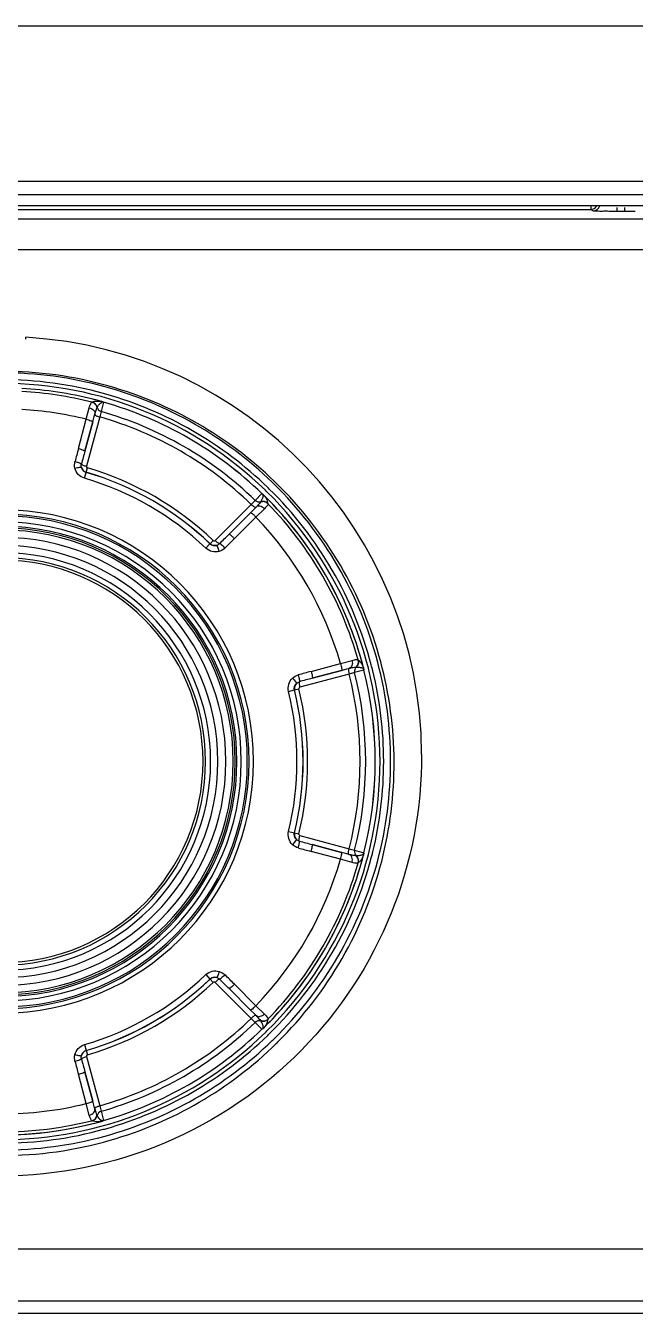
# Model space of a CAD drawing. Header units: millimetres. Extents: x -1584 to 3730, y -1918 to 2655.
# Drawn here: x 367.3 to 411.6, y -141.1 to -47.5 of the extents above; entities that cross this region are included whole.
import ezdxf

# ---------------------------------------------------------------- set-up
doc = ezdxf.new("R2010")
doc.units = ezdxf.units.MM
doc.header["$LTSCALE"] = 65.395
doc.layers.get('0').update_dxf_attribs({"linetype": 'CONTINUOUS'})
doc.layers.add('GEOM', color=7, linetype='CONTINUOUS')

msp = doc.modelspace()

# ---------------------------------------------------------------- linework, layer by layer
at = {"linetype": 'Continuous'}
msp.add_line((118.459, -47.45), (875.459, -47.45), dxfattribs=at)
at = {"layer": 'GEOM', "linetype": 'Continuous'}
for p, q in [((109.959, -58.75), (881.159, -58.75)), ((877.159, -59.75), (113.959, -59.75)), ((877.159, -60.55), (113.959, -60.55)), ((327.76, -60.819), (408.358, -60.819)), ((408.358, -60.55), (408.358, -60.819)), ((408.358, -60.819), (408.537, -60.909)), ((410.287, -60.924), (410.287, -60.673)), ((410.83, -60.924), (410.83, -60.673)), ((883.596, -61.522), (107.953, -61.522)), ((410.287, -60.924), (410.83, -60.924)), ((410.83, -60.924), (411.088, -60.924)), ((799.559, -63.745), (191.559, -63.745)), ((367.307, -70.242), (367.309, -70.108)), ((372.965, -74.834), (372.784, -75.506)), ((372.897, -74.807), (372.809, -74.773)), ((372.809, -74.773), (372.809, -74.773)), ((372.897, -74.808), (372.897, -74.807)), ((372.965, -74.834), (372.965, -74.833)), ((371.708, -76.066), (371.926, -75.229)), ((372.281, -75.861), (372.325, -75.697)), ((372.325, -75.697), (372.317, -75.728)), ((372.784, -75.506), (372.683, -75.902)), ((371.136, -78.201), (371.708, -76.066)), ((371.605, -78.384), (372.177, -76.249)), ((372.177, -76.249), (371.605, -78.384)), ((372.683, -75.902), (371.723, -79.486)), ((372.177, -76.249), (372.281, -75.861)), ((371.574, -80.353), (371.698, -79.927)), ((371.699, -79.922), (371.698, -79.927)), ((371.699, -79.922), (371.791, -79.609)), ((381.065, -84.88), (383.689, -82.256)), ((383.689, -82.256), (383.981, -81.971)), ((383.981, -81.971), (384.473, -81.478)), ((384.473, -81.478), (384.474, -81.478)), ((384.508, -81.507), (384.474, -81.478)), ((384.53, -81.523), (384.508, -81.507)), ((384.53, -81.524), (384.53, -81.523)), ((384.603, -81.583), (384.604, -81.583)), ((383.641, -82.868), (382.078, -84.43)), ((382.078, -84.43), (383.641, -82.868)), ((384.034, -83.183), (382.472, -84.746)), ((383.925, -82.583), (383.641, -82.868)), ((384.022, -82.486), (383.925, -82.583)), ((384.045, -82.464), (384.022, -82.486)), ((384.022, -82.486), (384.045, -82.464)), ((384.65, -82.575), (384.034, -83.183)), ((380.389, -85.442), (380.696, -85.122)), ((380.696, -85.122), (380.699, -85.118)), ((380.699, -85.118), (380.925, -84.882)), ((390.183, -93.833), (391.018, -93.604)), ((388.049, -94.405), (390.183, -93.833)), ((388.125, -94.903), (390.26, -94.331)), ((390.26, -94.331), (388.125, -94.903)), ((390.26, -94.331), (390.648, -94.227)), ((390.648, -94.227), (390.781, -94.192)), ((390.781, -94.192), (390.811, -94.184)), ((390.811, -94.184), (390.781, -94.192)), ((391.206, -94.486), (390.813, -94.596)), ((391.879, -94.306), (391.206, -94.486)), ((391.869, -94.234), (391.853, -94.14)), ((391.853, -94.14), (391.853, -94.14)), ((391.868, -94.234), (391.869, -94.234)), ((391.879, -94.306), (391.88, -94.305)), ((390.813, -94.596), (387.229, -95.556)), ((386.404, -95.86), (386.835, -95.755)), ((386.84, -95.754), (386.835, -95.755)), ((386.84, -95.754), (387.157, -95.676)), ((386.404, -106.04), (386.835, -106.145)), ((386.835, -106.145), (386.84, -106.146)), ((386.84, -106.146), (387.157, -106.224)), ((387.229, -106.344), (390.813, -107.304)), ((390.183, -108.067), (388.049, -107.495)), ((390.26, -107.569), (388.125, -106.997)), ((388.125, -106.997), (390.26, -107.569)), ((390.648, -107.673), (390.26, -107.569)), ((390.781, -107.708), (390.648, -107.673)), ((390.813, -107.304), (391.206, -107.414)), ((391.206, -107.414), (391.879, -107.594)), ((391.868, -107.666), (391.869, -107.666)), ((391.879, -107.594), (391.88, -107.595)), ((391.018, -108.296), (390.183, -108.067)), ((390.811, -107.716), (390.781, -107.708)), ((390.781, -107.708), (390.811, -107.716)), ((391.853, -107.76), (391.853, -107.76)), ((380.389, -116.458), (380.696, -116.778)), ((380.699, -116.782), (380.696, -116.778)), ((380.699, -116.782), (380.925, -117.018)), ((383.689, -119.644), (381.065, -117.02)), ((382.078, -117.47), (383.641, -119.032)), ((383.641, -119.032), (382.078, -117.47)), ((382.472, -117.154), (384.034, -118.717)), ((384.034, -118.717), (384.65, -119.325)), ((383.641, -119.032), (383.925, -119.317)), ((383.981, -119.929), (383.689, -119.644)), ((383.925, -119.317), (384.022, -119.414)), ((384.022, -119.414), (384.045, -119.436)), ((384.045, -119.436), (384.022, -119.414)), ((384.473, -120.422), (383.981, -119.929)), ((384.473, -120.422), (384.474, -120.422)), ((384.53, -120.377), (384.604, -120.317)), ((384.53, -120.376), (384.53, -120.377)), ((384.603, -120.317), (384.604, -120.317)), ((371.574, -121.547), (371.698, -121.973)), ((371.698, -121.973), (371.699, -121.978)), ((371.699, -121.978), (371.791, -122.291)), ((371.723, -122.414), (372.683, -125.998)), ((372.177, -125.651), (371.605, -123.516)), ((371.605, -123.516), (372.177, -125.651)), ((371.708, -125.834), (371.136, -123.699)), ((371.926, -126.671), (371.708, -125.834)), ((372.281, -126.039), (372.177, -125.651)), ((372.325, -126.203), (372.281, -126.039)), ((372.317, -126.172), (372.325, -126.203)), ((372.683, -125.998), (372.784, -126.394)), ((372.784, -126.394), (372.965, -127.066)), ((372.809, -127.127), (372.809, -127.127)), ((372.897, -127.092), (372.897, -127.093)), ((372.965, -127.066), (372.965, -127.067)), ((731.341, -136.432), (259.777, -136.432)), ((731.341, -140.208), (259.777, -140.208)), ((259.777, -141.081), (491.559, -141.081))]:
    msp.add_line(p, q, dxfattribs=at)
for points in [[(372.965, -74.833), (372.922, -74.818), (372.897, -74.807)], [(384.604, -81.583), (384.594, -81.574), (384.53, -81.523)], [(391.88, -94.305), (391.871, -94.261), (391.869, -94.234)], [(391.853, -107.76), (391.857, -107.747), (391.869, -107.666)], [(391.869, -107.666), (391.871, -107.639), (391.88, -107.595)], [(384.474, -120.422), (384.508, -120.393), (384.53, -120.377)], [(372.809, -127.127), (372.822, -127.123), (372.897, -127.093)], [(372.897, -127.093), (372.922, -127.082), (372.965, -127.067)]]:
    msp.add_lwpolyline(points, dxfattribs=at)
for centre, radius, start, end in [((410.286, 135.181), 196.105, 269.8706, 270.00036), ((410.876, 111.335), 172.259, 270.0704, 270.2394), ((365.559, -100.575), 30.517, 0.26786, 86.7124), ((365.559, -101.089), 28.514, 74.12196, 105.87857), ((365.559, -100.95), 28.259, 74.57922, 105.42078), ((365.559, -100.95), 27.759, 74.54299, 90), ((365.559, -100.95), 27.493, 45.82226, 90), ((365.559, -100.95), 27.493, 45.82226, 90), ((365.559, -100.95), 27.162, 75.88646, 86.89415), ((365.559, -100.95), 27.162, 81.39655, 86.89415), ((365.559, -100.95), 28.259, 45.93023, 74.57922), ((365.558, -101.094), 28.519, 46.01617, 74.12298), ((365.559, -100.95), 26.94, 75.91063, 86.86809), ((365.559, -100.95), 27.162, 80.01702, 81.39655), ((365.559, -100.95), 27.162, 74.51942, 80.01702), ((372.013, -75.307), 0.5, 11.81989, 75.85183), ((365.559, -100.95), 27.162, 74.51942, 75.88646), ((372.677, -75.242), 0.487, 68.51925, 74.32656), ((372.677, -75.242), 0.487, 64.62028, 68.51646), ((372.677, -75.242), 0.487, 63.15663, 64.62052), ((372.927, -75.017), 0.211, 99.08219, 101.21802), ((372.926, -75.011), 0.205, 98.04769, 99.07666), ((373.073, -74.45), 0.399, 243.70444, 254.15472), ((365.559, -100.95), 27.759, 74.19813, 74.54299), ((365.559, -100.95), 27.147, 45.83205, 74.16795), ((365.559, -100.95), 27.146, 45.83205, 74.16795), ((365.559, -100.95), 27.759, 45.87176, 74.19813), ((365.559, -100.95), 25.632, 76.12013, 86.75149), ((372.893, -75.122), 0.4, 191.92193, 254.17887), ((365.559, -100.95), 26.45, 45.85363, 74.14637), ((365.559, -100.95), 26.042, 45.87764, 74.12236), ((533.451, -121.701), 168.043, 164.99731, 165.32945), ((732.138, -174.989), 373.251, 164.99988, 165.14832), ((371.839, -79.442), 0.5, 193.45664, 253.713), ((365.559, -100.95), 21.457, 46.27901, 73.72099), ((365.559, -100.95), 21.901, 46.27901, 73.72099), ((365.559, -100.95), 21.906, 46.27873, 73.72127), ((365.559, -100.95), 22.233, 46.27873, 73.72127), ((365.559, -100.95), 27.493, 45.4752, 45.82226), ((365.559, -100.95), 27.493, 45.4752, 45.82226), ((365.559, -100.95), 27.493, 314.5248, 45.4752), ((365.559, -100.95), 27.493, 314.5248, 45.4752), ((365.559, -100.95), 27.759, 45.52502, 45.87176), ((365.559, -100.95), 27.759, 14.63593, 45.52502), ((365.559, -100.95), 28.259, 45.59054, 45.93023), ((365.559, -100.95), 28.259, 14.75919, 45.59054), ((365.521, -101.131), 28.571, 45.67864, 46.01486), ((365.555, -101.095), 28.522, 15.03154, 45.67717), ((384.259, -81.684), 0.4, 225.82059, 288.07365), ((384.54, -82.539), 0.5, 44.15013, 108.19029), ((384.75, -81.193), 0.398, 225.83434, 231.05948), ((384.751, -81.192), 0.398, 231.06181, 236.30173), ((384.263, -81.931), 0.487, 54.86747, 56.84319), ((384.263, -81.932), 0.487, 48.55672, 54.86603), ((384.264, -81.931), 0.486, 45.67163, 48.55375), ((365.559, -100.95), 27.162, 14.51942, 45.48058), ((383.298, -82.7), 1.718, 37.25881, 40.56233), ((365.559, -100.95), 27.162, 44.1078, 45.48058), ((365.559, -100.95), 26.94, 15.91063, 44.08937), ((365.559, -100.95), 27.162, 15.8922, 44.1078), ((365.559, -100.95), 18.3, 270, 90), ((365.559, -100.95), 17.98, 270, 90), ((365.559, -100.95), 17.85, 270, 90), ((365.559, -100.95), 25.632, 16.12013, 43.87987), ((365.559, -100.95), 17.411, 270, 90), ((365.559, -100.95), 17.096, 270, 90), ((365.559, -100.95), 16.974, 270, 90), ((365.559, -100.95), 16.824, 270, 90), ((365.559, -100.95), 16.292, 270, 90), ((381.045, -84.757), 0.5, 226.287, 286.54328), ((118.156, 179.491), 373.242, 314.85168, 315.00012), ((263.638, 34.077), 168.049, 314.67055, 315.00269), ((365.559, -100.95), 15.714, 270, 90), ((365.559, -100.95), 15.182, 270, 90), ((365.559, -100.95), 14.813, 270, 90), ((365.559, -100.95), 14.63, 270, 90), ((390.993, -93.717), 0.5, 311.81989, 15.85183), ((365.559, -100.95), 27.162, 14.51942, 15.8922), ((431.534, -256.724), 168.043, 104.99731, 105.32945), ((391.594, -94.388), 0.4, 131.92193, 194.17887), ((365.559, -100.95), 26.45, 345.85363, 14.14637), ((391.382, -94.261), 0.487, 8.51926, 14.32656), ((391.382, -94.261), 0.487, 4.62028, 8.51646), ((391.706, -94.36), 0.205, 38.04753, 39.07496), ((391.381, -94.261), 0.487, 3.15662, 4.62052), ((392.266, -94.208), 0.399, 183.70444, 194.15472), ((365.559, -100.95), 27.146, 345.83205, 14.16795), ((365.559, -100.95), 27.147, 345.83205, 14.16795), ((365.559, -100.95), 27.759, 14.30068, 14.63593), ((365.559, -100.95), 27.759, 13.71359, 14.30068), ((365.559, -100.95), 27.759, 0, 13.71359), ((365.559, -100.95), 28.259, 0, 14.75919), ((365.426, -101.11), 28.65, 0.32043, 14.99362), ((387.325, -95.635), 0.5, 133.45674, 193.713), ((484.729, -455.436), 373.251, 104.99988, 105.14832), ((365.559, -100.95), 26.042, 345.87764, 14.12236), ((365.559, -100.95), 21.457, 346.27901, 13.72099), ((365.559, -100.95), 21.901, 346.27901, 13.72099), ((365.559, -100.95), 21.906, 346.27873, 13.72127), ((365.559, -100.95), 22.233, 346.27873, 13.72127), ((365.559, -100.95), 27.759, 346.28462, 360), ((365.559, -100.95), 28.259, 345.24082, 360), ((365.427, -101.077), 28.649, 345.57017, 0.25327), ((387.325, -106.265), 0.5, 166.287, 226.54328), ((431.535, 54.83), 168.049, 254.67055, 255.00269), ((484.727, 253.528), 373.242, 254.85168, 255.00012), ((391.594, -107.512), 0.4, 165.82059, 228.07365), ((391.706, -107.539), 0.206, 320.53235, 321.95064), ((391.381, -107.639), 0.487, 354.86753, 356.84319), ((392.266, -107.692), 0.399, 165.84607, 176.29478), ((365.559, -100.95), 27.759, 345.69923, 346.28462), ((365.559, -100.95), 25.632, 316.12013, 343.87987), ((365.559, -100.95), 27.162, 314.51942, 345.48058), ((365.559, -100.95), 26.94, 315.91063, 344.08937), ((365.559, -100.95), 27.759, 314.47491, 345.36398), ((365.559, -100.95), 27.162, 315.8922, 344.1078), ((365.559, -100.95), 28.259, 314.40946, 345.24082), ((365.555, -101.09), 28.522, 314.73908, 345.53249), ((390.993, -108.183), 0.5, 344.15013, 48.19029), ((365.559, -100.95), 27.162, 344.1078, 345.48058), ((391.601, -107.404), 0.378, 297.71511, 300.63708), ((391.382, -107.639), 0.486, 345.67164, 348.55354), ((391.381, -107.639), 0.487, 348.55651, 354.86609), ((365.559, -100.95), 27.759, 345.36398, 345.69923), ((365.559, -100.95), 21.457, 286.27901, 313.72099), ((365.559, -100.95), 21.901, 286.27901, 313.72099), ((365.559, -100.95), 21.906, 286.27873, 313.72127), ((365.559, -100.95), 22.233, 286.27873, 313.72127), ((381.045, -117.143), 0.5, 73.45674, 133.713), ((118.149, -381.398), 373.251, 44.99988, 45.14832), ((263.642, -235.973), 168.043, 44.99731, 45.32945), ((365.559, -100.95), 26.042, 285.87764, 314.12236), ((384.259, -120.216), 0.4, 71.92193, 134.17887), ((384.54, -119.361), 0.5, 251.81989, 315.85183), ((365.559, -100.95), 27.493, 270, 314.17774), ((365.559, -100.95), 27.493, 270, 314.17774), ((365.559, -100.95), 26.45, 285.85363, 314.14637), ((365.559, -100.95), 27.147, 285.83205, 314.16795), ((365.559, -100.95), 27.146, 285.83205, 314.16795), ((384.751, -120.708), 0.399, 123.70444, 134.15472), ((384.263, -119.969), 0.487, 303.15663, 304.62052), ((384.339, -120.3), 0.205, 338.04771, 339.07477), ((384.263, -119.969), 0.487, 304.62028, 308.51646), ((384.263, -119.969), 0.487, 308.51925, 314.32655), ((365.559, -100.95), 27.162, 314.51942, 315.8922), ((365.559, -100.95), 27.493, 314.17774, 314.5248), ((365.559, -100.95), 27.493, 314.17774, 314.5248), ((365.559, -100.95), 27.759, 314.12818, 314.47491), ((365.559, -100.95), 28.259, 285.42078, 314.06976), ((365.559, -100.95), 27.759, 285.80181, 314.12818), ((365.558, -101.092), 28.519, 286.06963, 314.40025), ((365.559, -100.95), 28.259, 314.06976, 314.40946), ((365.52, -101.054), 28.572, 314.4014, 314.73744), ((371.839, -122.458), 0.5, 106.287, 166.54338), ((732.129, -26.913), 373.242, 194.85168, 195.00012), ((533.456, -80.198), 168.049, 194.67055, 195.00269), ((365.559, -100.95), 25.632, 270, 283.87987), ((372.893, -126.778), 0.4, 105.82059, 168.07365), ((365.559, -100.95), 27.162, 254.51942, 285.48058), ((365.559, -100.95), 27.162, 255.8922, 284.1078), ((365.559, -100.95), 26.94, 255.91063, 284.08937), ((372.013, -126.593), 0.5, 284.15013, 348.19029), ((365.559, -100.95), 27.162, 284.1078, 285.48058), ((372.677, -126.658), 0.486, 285.67163, 288.55375), ((372.677, -126.658), 0.487, 288.55672, 294.86603), ((372.677, -126.658), 0.487, 294.86747, 296.84319), ((372.926, -126.889), 0.206, 260.45198, 261.95049), ((373.074, -127.45), 0.399, 105.84607, 116.29478), ((365.559, -100.95), 28.259, 254.57922, 285.42078), ((365.559, -100.95), 27.759, 270, 285.45695), ((365.559, -100.95), 27.759, 285.45695, 285.80181), ((365.559, -101.097), 28.514, 253.92972, 286.07071)]:
    msp.add_arc(centre, radius, start, end, dxfattribs=at)
for points in [[(408.358, -60.819), (408.524, -60.819), (408.706, -60.715), (408.789, -60.572)], [(408.537, -60.909), (408.736, -60.909), (408.957, -60.744), (409.015, -60.555)], [(370.881, -79.621), (370.844, -79.466), (370.846, -79.297), (370.886, -79.142)], [(371.353, -79.558), (371.335, -79.48), (371.336, -79.396), (371.356, -79.318)], [(384.53, -81.524), (384.533, -81.533), (384.536, -81.542), (384.538, -81.551)], [(381.394, -85.113), (381.337, -85.17), (381.264, -85.213), (381.187, -85.236)], [(381.781, -85.432), (381.668, -85.545), (381.522, -85.631), (381.369, -85.677)], [(386.691, -94.895), (386.807, -94.785), (386.954, -94.702), (387.108, -94.66)], [(386.982, -95.272), (387.04, -95.218), (387.114, -95.176), (387.191, -95.155)], [(387.191, -106.745), (387.114, -106.724), (387.04, -106.682), (386.982, -106.628)], [(387.108, -107.24), (386.954, -107.198), (386.807, -107.115), (386.691, -107.005)], [(381.187, -116.664), (381.264, -116.687), (381.337, -116.73), (381.394, -116.787)], [(381.369, -116.223), (381.522, -116.269), (381.668, -116.355), (381.781, -116.468)], [(370.886, -122.758), (370.846, -122.603), (370.844, -122.434), (370.881, -122.279)], [(371.356, -122.582), (371.336, -122.504), (371.335, -122.42), (371.353, -122.342)], [(372.793, -127.052), (372.776, -127.042), (372.759, -127.03), (372.743, -127.017)], [(372.827, -127.071), (372.815, -127.065), (372.804, -127.059), (372.793, -127.052)]]:
    msp.add_open_spline(points, degree=3, dxfattribs=at)
for points, knots in [([(408.537, -60.909), (408.567, -60.924), (408.7, -60.9), (408.956, -60.928), (409.361, -60.918), (409.671, -60.923), (409.843, -60.923)], [0, 0, 0, 0, 0.077232, 0.285882, 0.604506, 1, 1, 1, 1]), ([(371.926, -75.229), (371.942, -75.169), (371.971, -75.066), (372.022, -74.935), (372.063, -74.857), (372.102, -74.82), (372.117, -74.821)], [0, 0, 0, 0, 0.400011, 0.702339, 0.900289, 1, 1, 1, 1]), ([(372.117, -74.821), (372.119, -74.821), (372.125, -74.821), (372.131, -74.823), (372.135, -74.822)], [0, 0, 0, 0, 0.372708, 1, 1, 1, 1]), ([(372.117, -74.821), (372.211, -74.845), (372.388, -74.953), (372.472, -75.143), (372.484, -75.24)], [0, 0, 0, 0, 0.498105, 1, 1, 1, 1]), ([(372.135, -74.822), (372.197, -74.79), (372.421, -74.729), (372.653, -74.744), (372.809, -74.773)], [0, 0, 0, 0, 0.30698, 1, 1, 1, 1]), ([(372.502, -75.204), (372.541, -75.129), (372.61, -75.018), (372.736, -74.88), (372.829, -74.821), (372.886, -74.81)], [0, 0, 0, 0, 0.448045, 0.691092, 1, 1, 1, 1]), ([(371.926, -75.229), (371.989, -75.245), (372.107, -75.293), (372.248, -75.406), (372.333, -75.547), (372.337, -75.652), (372.325, -75.697)], [0, 0, 0, 0, 0.28904, 0.557235, 0.792098, 1, 1, 1, 1]), ([(372.317, -75.728), (372.316, -75.731), (372.317, -75.745), (372.33, -75.756), (372.339, -75.763)], [0, 0, 0, 0, 0.173059, 1, 1, 1, 1]), ([(372.325, -75.697), (372.351, -75.6), (372.399, -75.446), (372.457, -75.294), (372.484, -75.24)], [0, 0, 0, 0, 0.62438, 1, 1, 1, 1]), ([(372.339, -75.763), (372.355, -75.776), (372.399, -75.801), (372.513, -75.851), (372.612, -75.883), (372.683, -75.902)], [0, 0, 0, 0, 0.168719, 0.404331, 1, 1, 1, 1]), ([(372.484, -75.24), (372.487, -75.236), (372.493, -75.224), (372.499, -75.212), (372.502, -75.204)], [0, 0, 0, 0, 0.375999, 1, 1, 1, 1]), ([(371.708, -76.066), (371.769, -76.083), (371.883, -76.116), (372.015, -76.161), (372.099, -76.195), (372.142, -76.216), (372.166, -76.231), (372.179, -76.244), (372.177, -76.249)], [0, 0, 0, 0, 0.376105, 0.695911, 0.819225, 0.912105, 0.971623, 1, 1, 1, 1]), ([(371.136, -78.201), (371.197, -78.217), (371.311, -78.25), (371.443, -78.295), (371.527, -78.329), (371.57, -78.351), (371.595, -78.365), (371.607, -78.379), (371.605, -78.384)], [0, 0, 0, 0, 0.376103, 0.695917, 0.819234, 0.912114, 0.971629, 1, 1, 1, 1]), ([(370.881, -79.621), (370.939, -79.608), (371.047, -79.585), (371.176, -79.563), (371.261, -79.553), (371.306, -79.55), (371.334, -79.551), (371.351, -79.554), (371.353, -79.558)], [0, 0, 0, 0, 0.374737, 0.691502, 0.814319, 0.907969, 0.969618, 1, 1, 1, 1]), ([(370.886, -79.142), (370.945, -79.158), (371.054, -79.189), (371.182, -79.231), (371.266, -79.263), (371.31, -79.284), (371.339, -79.3), (371.354, -79.312), (371.356, -79.318)], [0, 0, 0, 0, 0.361263, 0.67361, 0.797803, 0.89515, 0.962633, 1, 1, 1, 1]), ([(371.698, -79.927), (371.614, -79.902), (371.457, -79.805), (371.373, -79.643), (371.353, -79.559)], [0, 0, 0, 0, 0.504081, 1, 1, 1, 1]), ([(371.356, -79.318), (371.357, -79.324), (371.367, -79.338), (371.403, -79.366), (371.477, -79.403), (371.589, -79.447), (371.676, -79.473), (371.723, -79.486)], [0, 0, 0, 0, 0.044982, 0.115729, 0.337107, 0.644942, 1, 1, 1, 1]), ([(371.723, -79.486), (371.716, -79.51), (371.722, -79.566), (371.766, -79.602), (371.791, -79.609)], [0, 0, 0, 0, 0.497816, 1, 1, 1, 1]), ([(371.574, -80.353), (371.406, -80.304), (371.093, -80.114), (370.921, -79.79), (370.881, -79.621)], [0, 0, 0, 0, 0.50062, 1, 1, 1, 1]), ([(383.903, -82.44), (383.887, -82.429), (383.811, -82.372), (383.741, -82.308), (383.689, -82.256)], [0, 0, 0, 0, 0.215715, 1, 1, 1, 1]), ([(384.361, -82.097), (384.328, -82.148), (384.226, -82.274), (384.116, -82.393), (384.045, -82.464)], [0, 0, 0, 0, 0.375633, 1, 1, 1, 1]), ([(384.65, -82.575), (384.605, -82.529), (384.504, -82.45), (384.336, -82.385), (384.171, -82.382), (384.078, -82.431), (384.045, -82.464)], [0, 0, 0, 0, 0.28904, 0.557234, 0.792097, 1, 1, 1, 1]), ([(384.908, -82.206), (384.841, -82.137), (384.658, -82.037), (384.451, -82.059), (384.361, -82.097)], [0, 0, 0, 0, 0.498106, 1, 1, 1, 1]), ([(384.384, -82.064), (384.383, -82.065), (384.375, -82.076), (384.368, -82.087), (384.361, -82.097)], [0, 0, 0, 0, 0.119525, 1, 1, 1, 1]), ([(384.527, -81.759), (384.519, -81.787), (384.483, -81.894), (384.428, -81.994), (384.384, -82.064)], [0, 0, 0, 0, 0.261991, 1, 1, 1, 1]), ([(384.546, -81.656), (384.545, -81.665), (384.541, -81.7), (384.534, -81.734), (384.527, -81.759)], [0, 0, 0, 0, 0.263094, 1, 1, 1, 1]), ([(384.538, -81.551), (384.539, -81.555), (384.543, -81.57), (384.545, -81.585), (384.546, -81.596)], [0, 0, 0, 0, 0.273346, 1, 1, 1, 1]), ([(384.546, -81.596), (384.546, -81.601), (384.548, -81.621), (384.547, -81.641), (384.546, -81.656)], [0, 0, 0, 0, 0.26621, 1, 1, 1, 1]), ([(384.908, -82.206), (384.917, -82.219), (384.904, -82.271), (384.857, -82.345), (384.769, -82.455), (384.694, -82.532), (384.65, -82.575)], [0, 0, 0, 0, 0.099683, 0.297656, 0.599981, 1, 1, 1, 1]), ([(384.666, -81.66), (384.744, -81.763), (384.847, -81.933), (384.895, -82.126), (384.898, -82.191)], [0, 0, 0, 0, 0.664893, 1, 1, 1, 1]), ([(384.898, -82.191), (384.898, -82.192), (384.901, -82.197), (384.905, -82.202), (384.908, -82.206)], [0, 0, 0, 0, 0.116284, 1, 1, 1, 1]), ([(384.034, -83.183), (383.989, -83.138), (383.904, -83.056), (383.799, -82.964), (383.727, -82.908), (383.687, -82.882), (383.662, -82.868), (383.644, -82.864), (383.641, -82.868)], [0, 0, 0, 0, 0.376116, 0.695926, 0.819239, 0.912115, 0.971628, 1, 1, 1, 1]), ([(384.022, -82.486), (384.013, -82.496), (383.959, -82.478), (383.928, -82.457), (383.903, -82.44)], [0, 0, 0, 0, 0.314915, 1, 1, 1, 1]), ([(381.187, -85.236), (381.104, -85.261), (380.921, -85.27), (380.759, -85.182), (380.696, -85.122)], [0, 0, 0, 0, 0.495921, 1, 1, 1, 1]), ([(380.925, -84.882), (380.943, -84.9), (380.996, -84.921), (381.047, -84.897), (381.065, -84.88)], [0, 0, 0, 0, 0.502184, 1, 1, 1, 1]), ([(381.394, -85.113), (381.388, -85.115), (381.371, -85.114), (381.329, -85.097), (381.26, -85.051), (381.166, -84.976), (381.1, -84.914), (381.065, -84.88)], [0, 0, 0, 0, 0.044984, 0.115733, 0.337115, 0.644949, 1, 1, 1, 1]), ([(381.781, -85.432), (381.738, -85.389), (381.657, -85.31), (381.557, -85.22), (381.486, -85.164), (381.446, -85.136), (381.418, -85.119), (381.4, -85.112), (381.394, -85.113)], [0, 0, 0, 0, 0.361258, 0.673603, 0.797796, 0.895144, 0.962629, 1, 1, 1, 1]), ([(382.472, -84.746), (382.427, -84.7), (382.341, -84.619), (382.236, -84.527), (382.165, -84.471), (382.125, -84.444), (382.1, -84.43), (382.082, -84.427), (382.078, -84.43)], [0, 0, 0, 0, 0.376103, 0.695917, 0.819234, 0.912114, 0.971629, 1, 1, 1, 1]), ([(381.369, -85.677), (381.203, -85.727), (380.836, -85.739), (380.515, -85.563), (380.389, -85.442)], [0, 0, 0, 0, 0.499381, 1, 1, 1, 1]), ([(381.369, -85.677), (381.351, -85.619), (381.317, -85.514), (381.272, -85.391), (381.238, -85.313), (381.218, -85.273), (381.203, -85.249), (381.192, -85.236), (381.187, -85.236)], [0, 0, 0, 0, 0.374731, 0.691497, 0.814316, 0.907968, 0.969619, 1, 1, 1, 1]), ([(391.018, -93.604), (391.035, -93.666), (391.053, -93.792), (391.025, -93.971), (390.946, -94.115), (390.856, -94.172), (390.811, -94.184)], [0, 0, 0, 0, 0.28904, 0.557235, 0.792098, 1, 1, 1, 1]), ([(391.018, -93.604), (391.077, -93.587), (391.181, -93.561), (391.32, -93.539), (391.408, -93.536), (391.46, -93.551), (391.466, -93.565)], [0, 0, 0, 0, 0.400011, 0.702339, 0.900289, 1, 1, 1, 1]), ([(391.466, -93.565), (391.493, -93.658), (391.488, -93.866), (391.365, -94.034), (391.287, -94.093)], [0, 0, 0, 0, 0.498105, 1, 1, 1, 1]), ([(391.466, -93.565), (391.467, -93.567), (391.47, -93.572), (391.471, -93.579), (391.474, -93.581)], [0, 0, 0, 0, 0.372708, 1, 1, 1, 1]), ([(391.474, -93.581), (391.533, -93.619), (391.698, -93.782), (391.801, -93.991), (391.853, -94.14)], [0, 0, 0, 0, 0.30698, 1, 1, 1, 1]), ([(388.049, -94.405), (388.065, -94.467), (388.094, -94.581), (388.121, -94.718), (388.133, -94.808), (388.136, -94.856), (388.136, -94.885), (388.13, -94.902), (388.125, -94.903)], [0, 0, 0, 0, 0.376103, 0.695917, 0.819234, 0.912114, 0.971629, 1, 1, 1, 1]), ([(390.183, -93.833), (390.2, -93.895), (390.228, -94.01), (390.255, -94.147), (390.268, -94.236), (390.27, -94.284), (390.27, -94.313), (390.264, -94.33), (390.26, -94.331)], [0, 0, 0, 0, 0.376105, 0.695911, 0.819225, 0.912105, 0.971623, 1, 1, 1, 1]), ([(390.781, -94.192), (390.767, -94.195), (390.756, -94.25), (390.759, -94.288), (390.761, -94.318)], [0, 0, 0, 0, 0.314912, 1, 1, 1, 1]), ([(390.761, -94.318), (390.763, -94.338), (390.774, -94.432), (390.794, -94.524), (390.813, -94.596)], [0, 0, 0, 0, 0.215714, 1, 1, 1, 1]), ([(390.811, -94.184), (390.909, -94.157), (391.066, -94.122), (391.226, -94.096), (391.287, -94.093)], [0, 0, 0, 0, 0.62438, 1, 1, 1, 1]), ([(391.287, -94.093), (391.292, -94.093), (391.305, -94.092), (391.319, -94.091), (391.327, -94.09)], [0, 0, 0, 0, 0.375999, 1, 1, 1, 1]), ([(391.327, -94.09), (391.356, -94.089), (391.475, -94.087), (391.597, -94.099), (391.684, -94.124)], [0, 0, 0, 0, 0.240834, 1, 1, 1, 1]), ([(391.684, -94.124), (391.698, -94.129), (391.765, -94.151), (391.83, -94.188), (391.865, -94.231)], [0, 0, 0, 0, 0.210688, 1, 1, 1, 1]), ([(386.404, -95.86), (386.363, -95.691), (386.371, -95.325), (386.565, -95.014), (386.691, -94.895)], [0, 0, 0, 0, 0.500619, 1, 1, 1, 1]), ([(386.691, -94.895), (386.732, -94.938), (386.806, -95.021), (386.89, -95.121), (386.94, -95.189), (386.965, -95.227), (386.979, -95.252), (386.984, -95.268), (386.982, -95.272)], [0, 0, 0, 0, 0.374738, 0.691503, 0.81432, 0.907969, 0.969618, 1, 1, 1, 1]), ([(386.835, -95.755), (386.814, -95.67), (386.82, -95.486), (386.918, -95.331), (386.982, -95.273)], [0, 0, 0, 0, 0.50408, 1, 1, 1, 1]), ([(387.108, -94.66), (387.125, -94.718), (387.152, -94.828), (387.18, -94.96), (387.193, -95.049), (387.198, -95.098), (387.198, -95.131), (387.195, -95.15), (387.191, -95.155)], [0, 0, 0, 0, 0.361263, 0.67361, 0.797803, 0.89515, 0.962633, 1, 1, 1, 1]), ([(387.191, -95.155), (387.187, -95.159), (387.18, -95.174), (387.173, -95.219), (387.178, -95.302), (387.196, -95.421), (387.217, -95.509), (387.229, -95.556)], [0, 0, 0, 0, 0.044983, 0.115731, 0.33711, 0.644943, 1, 1, 1, 1]), ([(387.229, -95.556), (387.205, -95.563), (387.159, -95.596), (387.151, -95.652), (387.157, -95.676)], [0, 0, 0, 0, 0.497816, 1, 1, 1, 1]), ([(396.075, -100.432), (396.093, -104.353), (394.576, -112.318), (387.91, -122.506), (377.73, -129.45), (365.559, -131.918), (353.387, -129.45), (343.207, -122.506), (336.542, -112.318), (335.024, -104.353), (335.042, -100.432)], [0, 0, 0, 0, 0.123101, 0.247266, 0.373034, 0.5, 0.626966, 0.752734, 0.876898, 1, 1, 1, 1]), ([(386.691, -107.005), (386.565, -106.886), (386.371, -106.575), (386.363, -106.209), (386.404, -106.04)], [0, 0, 0, 0, 0.499381, 1, 1, 1, 1]), ([(386.691, -107.005), (386.732, -106.962), (386.806, -106.879), (386.89, -106.779), (386.94, -106.711), (386.965, -106.673), (386.979, -106.648), (386.984, -106.632), (386.982, -106.627)], [0, 0, 0, 0, 0.374731, 0.691497, 0.814316, 0.907968, 0.969619, 1, 1, 1, 1]), ([(386.982, -106.627), (386.918, -106.569), (386.82, -106.414), (386.814, -106.23), (386.835, -106.145)], [0, 0, 0, 0, 0.495921, 1, 1, 1, 1]), ([(387.157, -106.224), (387.151, -106.248), (387.159, -106.304), (387.205, -106.337), (387.229, -106.344)], [0, 0, 0, 0, 0.502184, 1, 1, 1, 1]), ([(387.191, -106.745), (387.187, -106.741), (387.18, -106.726), (387.173, -106.681), (387.178, -106.598), (387.196, -106.479), (387.217, -106.391), (387.229, -106.344)], [0, 0, 0, 0, 0.044984, 0.115733, 0.337115, 0.644949, 1, 1, 1, 1]), ([(387.108, -107.24), (387.125, -107.182), (387.152, -107.072), (387.18, -106.94), (387.193, -106.851), (387.198, -106.802), (387.198, -106.769), (387.195, -106.75), (387.191, -106.745)], [0, 0, 0, 0, 0.361258, 0.673603, 0.797796, 0.895144, 0.962629, 1, 1, 1, 1]), ([(388.049, -107.495), (388.065, -107.433), (388.094, -107.319), (388.121, -107.182), (388.133, -107.092), (388.136, -107.044), (388.136, -107.015), (388.13, -106.998), (388.125, -106.997)], [0, 0, 0, 0, 0.376103, 0.695917, 0.819234, 0.912114, 0.971629, 1, 1, 1, 1]), ([(390.183, -108.067), (390.2, -108.005), (390.228, -107.89), (390.255, -107.753), (390.268, -107.664), (390.27, -107.616), (390.27, -107.587), (390.264, -107.57), (390.26, -107.569)], [0, 0, 0, 0, 0.376116, 0.695926, 0.819239, 0.912115, 0.971628, 1, 1, 1, 1]), ([(390.781, -107.708), (390.767, -107.705), (390.756, -107.65), (390.759, -107.612), (390.761, -107.582)], [0, 0, 0, 0, 0.314915, 1, 1, 1, 1]), ([(390.761, -107.582), (390.763, -107.562), (390.774, -107.468), (390.794, -107.376), (390.813, -107.304)], [0, 0, 0, 0, 0.215715, 1, 1, 1, 1]), ([(391.865, -107.67), (391.859, -107.677), (391.837, -107.7), (391.812, -107.718), (391.793, -107.729)], [0, 0, 0, 0, 0.302924, 1, 1, 1, 1]), ([(391.287, -107.807), (391.226, -107.804), (391.066, -107.778), (390.909, -107.742), (390.811, -107.716)], [0, 0, 0, 0, 0.375633, 1, 1, 1, 1]), ([(391.018, -108.296), (391.035, -108.234), (391.053, -108.108), (391.025, -107.929), (390.946, -107.785), (390.856, -107.728), (390.811, -107.716)], [0, 0, 0, 0, 0.28904, 0.557234, 0.792097, 1, 1, 1, 1]), ([(391.466, -108.335), (391.46, -108.349), (391.408, -108.364), (391.32, -108.361), (391.181, -108.339), (391.077, -108.313), (391.018, -108.296)], [0, 0, 0, 0, 0.099683, 0.297656, 0.599981, 1, 1, 1, 1]), ([(391.327, -107.81), (391.325, -107.81), (391.312, -107.809), (391.299, -107.808), (391.287, -107.807)], [0, 0, 0, 0, 0.119525, 1, 1, 1, 1]), ([(391.466, -108.335), (391.493, -108.242), (391.488, -108.034), (391.365, -107.866), (391.287, -107.807)], [0, 0, 0, 0, 0.498106, 1, 1, 1, 1]), ([(391.677, -107.778), (391.647, -107.786), (391.532, -107.81), (391.413, -107.814), (391.327, -107.81)], [0, 0, 0, 0, 0.263224, 1, 1, 1, 1]), ([(391.474, -108.319), (391.474, -108.319), (391.471, -108.325), (391.468, -108.33), (391.466, -108.335)], [0, 0, 0, 0, 0.116284, 1, 1, 1, 1]), ([(391.853, -107.76), (391.801, -107.909), (391.698, -108.118), (391.533, -108.281), (391.474, -108.319)], [0, 0, 0, 0, 0.693021, 1, 1, 1, 1]), ([(391.776, -107.739), (391.768, -107.743), (391.736, -107.759), (391.702, -107.77), (391.677, -107.778)], [0, 0, 0, 0, 0.265449, 1, 1, 1, 1]), ([(380.389, -116.458), (380.515, -116.337), (380.836, -116.161), (381.203, -116.174), (381.369, -116.223)], [0, 0, 0, 0, 0.500619, 1, 1, 1, 1]), ([(380.696, -116.778), (380.759, -116.718), (380.921, -116.63), (381.104, -116.639), (381.187, -116.664)], [0, 0, 0, 0, 0.50408, 1, 1, 1, 1]), ([(381.065, -117.02), (381.047, -117.003), (380.996, -116.979), (380.943, -117), (380.925, -117.018)], [0, 0, 0, 0, 0.497816, 1, 1, 1, 1]), ([(381.394, -116.787), (381.388, -116.785), (381.371, -116.786), (381.329, -116.803), (381.26, -116.849), (381.166, -116.924), (381.1, -116.986), (381.065, -117.02)], [0, 0, 0, 0, 0.044983, 0.115731, 0.33711, 0.644943, 1, 1, 1, 1]), ([(381.369, -116.223), (381.351, -116.281), (381.317, -116.386), (381.272, -116.509), (381.238, -116.587), (381.218, -116.627), (381.203, -116.651), (381.192, -116.664), (381.187, -116.664)], [0, 0, 0, 0, 0.374738, 0.691503, 0.81432, 0.907969, 0.969618, 1, 1, 1, 1]), ([(381.781, -116.468), (381.738, -116.511), (381.657, -116.59), (381.557, -116.68), (381.486, -116.736), (381.446, -116.764), (381.418, -116.781), (381.4, -116.788), (381.394, -116.787)], [0, 0, 0, 0, 0.361263, 0.67361, 0.797803, 0.89515, 0.962633, 1, 1, 1, 1]), ([(382.472, -117.154), (382.427, -117.2), (382.341, -117.281), (382.236, -117.373), (382.165, -117.429), (382.125, -117.456), (382.1, -117.47), (382.082, -117.473), (382.078, -117.47)], [0, 0, 0, 0, 0.376103, 0.695917, 0.819234, 0.912114, 0.971629, 1, 1, 1, 1]), ([(384.034, -118.717), (383.989, -118.762), (383.904, -118.844), (383.799, -118.936), (383.727, -118.992), (383.687, -119.018), (383.662, -119.032), (383.644, -119.036), (383.641, -119.032)], [0, 0, 0, 0, 0.376105, 0.695911, 0.819225, 0.912105, 0.971623, 1, 1, 1, 1]), ([(383.903, -119.46), (383.887, -119.471), (383.811, -119.528), (383.741, -119.592), (383.689, -119.644)], [0, 0, 0, 0, 0.215714, 1, 1, 1, 1]), ([(384.022, -119.414), (384.013, -119.404), (383.959, -119.422), (383.928, -119.443), (383.903, -119.46)], [0, 0, 0, 0, 0.314912, 1, 1, 1, 1]), ([(384.65, -119.325), (384.605, -119.371), (384.504, -119.45), (384.336, -119.515), (384.171, -119.518), (384.078, -119.469), (384.045, -119.436)], [0, 0, 0, 0, 0.28904, 0.557235, 0.792098, 1, 1, 1, 1]), ([(384.045, -119.436), (384.116, -119.507), (384.226, -119.626), (384.328, -119.752), (384.361, -119.803)], [0, 0, 0, 0, 0.62438, 1, 1, 1, 1]), ([(384.908, -119.694), (384.841, -119.763), (384.658, -119.863), (384.451, -119.841), (384.361, -119.803)], [0, 0, 0, 0, 0.498105, 1, 1, 1, 1]), ([(384.361, -119.803), (384.364, -119.807), (384.371, -119.818), (384.379, -119.829), (384.384, -119.836)], [0, 0, 0, 0, 0.375999, 1, 1, 1, 1]), ([(384.384, -119.836), (384.398, -119.859), (384.457, -119.956), (384.505, -120.061), (384.528, -120.144)], [0, 0, 0, 0, 0.24169, 1, 1, 1, 1]), ([(384.898, -119.709), (384.895, -119.779), (384.836, -120.003), (384.706, -120.197), (384.603, -120.317)], [0, 0, 0, 0, 0.30698, 1, 1, 1, 1]), ([(384.65, -119.325), (384.694, -119.368), (384.769, -119.445), (384.857, -119.555), (384.904, -119.629), (384.917, -119.681), (384.908, -119.694)], [0, 0, 0, 0, 0.400011, 0.702339, 0.900289, 1, 1, 1, 1]), ([(384.908, -119.694), (384.907, -119.696), (384.904, -119.701), (384.899, -119.705), (384.898, -119.709)], [0, 0, 0, 0, 0.372708, 1, 1, 1, 1]), ([(384.528, -120.144), (384.532, -120.16), (384.549, -120.234), (384.553, -120.316), (384.531, -120.373)], [0, 0, 0, 0, 0.211204, 1, 1, 1, 1]), ([(370.881, -122.279), (370.921, -122.11), (371.093, -121.786), (371.406, -121.596), (371.574, -121.547)], [0, 0, 0, 0, 0.49938, 1, 1, 1, 1]), ([(370.881, -122.279), (370.939, -122.292), (371.047, -122.315), (371.176, -122.337), (371.261, -122.347), (371.306, -122.35), (371.334, -122.349), (371.351, -122.346), (371.353, -122.342)], [0, 0, 0, 0, 0.374731, 0.691497, 0.814316, 0.907968, 0.969619, 1, 1, 1, 1]), ([(370.886, -122.758), (370.945, -122.742), (371.054, -122.711), (371.182, -122.669), (371.266, -122.636), (371.31, -122.616), (371.339, -122.6), (371.354, -122.588), (371.356, -122.582)], [0, 0, 0, 0, 0.361257, 0.673602, 0.797796, 0.895144, 0.962629, 1, 1, 1, 1]), ([(371.353, -122.341), (371.373, -122.257), (371.457, -122.095), (371.614, -121.998), (371.698, -121.973)], [0, 0, 0, 0, 0.495921, 1, 1, 1, 1]), ([(371.356, -122.582), (371.357, -122.576), (371.367, -122.562), (371.403, -122.534), (371.477, -122.497), (371.589, -122.453), (371.676, -122.427), (371.723, -122.414)], [0, 0, 0, 0, 0.044984, 0.115733, 0.337115, 0.644949, 1, 1, 1, 1]), ([(371.791, -122.291), (371.766, -122.298), (371.722, -122.334), (371.716, -122.39), (371.723, -122.414)], [0, 0, 0, 0, 0.502184, 1, 1, 1, 1]), ([(371.136, -123.699), (371.197, -123.683), (371.311, -123.65), (371.443, -123.605), (371.527, -123.571), (371.57, -123.549), (371.595, -123.535), (371.607, -123.521), (371.605, -123.516)], [0, 0, 0, 0, 0.376103, 0.695917, 0.819234, 0.912114, 0.971629, 1, 1, 1, 1]), ([(371.708, -125.834), (371.769, -125.817), (371.883, -125.784), (372.015, -125.739), (372.099, -125.705), (372.142, -125.684), (372.166, -125.669), (372.179, -125.656), (372.177, -125.651)], [0, 0, 0, 0, 0.376116, 0.695926, 0.819239, 0.912115, 0.971628, 1, 1, 1, 1]), ([(371.926, -126.671), (371.989, -126.655), (372.107, -126.607), (372.248, -126.494), (372.333, -126.353), (372.337, -126.248), (372.325, -126.203)], [0, 0, 0, 0, 0.28904, 0.557234, 0.792097, 1, 1, 1, 1]), ([(372.317, -126.172), (372.316, -126.169), (372.317, -126.155), (372.33, -126.144), (372.339, -126.137)], [0, 0, 0, 0, 0.173058, 1, 1, 1, 1]), ([(372.484, -126.66), (372.457, -126.606), (372.399, -126.454), (372.351, -126.3), (372.325, -126.203)], [0, 0, 0, 0, 0.375633, 1, 1, 1, 1]), ([(372.339, -126.137), (372.355, -126.124), (372.399, -126.099), (372.513, -126.049), (372.612, -126.017), (372.683, -125.998)], [0, 0, 0, 0, 0.16872, 0.404333, 1, 1, 1, 1]), ([(372.117, -127.079), (372.102, -127.08), (372.063, -127.043), (372.021, -126.965), (371.971, -126.834), (371.942, -126.731), (371.926, -126.671)], [0, 0, 0, 0, 0.099683, 0.297656, 0.599981, 1, 1, 1, 1]), ([(372.117, -127.079), (372.211, -127.055), (372.388, -126.947), (372.472, -126.757), (372.484, -126.66)], [0, 0, 0, 0, 0.498106, 1, 1, 1, 1]), ([(372.135, -127.078), (372.134, -127.078), (372.128, -127.078), (372.122, -127.079), (372.117, -127.079)], [0, 0, 0, 0, 0.116284, 1, 1, 1, 1]), ([(372.809, -127.127), (372.653, -127.156), (372.421, -127.171), (372.197, -127.11), (372.135, -127.078)], [0, 0, 0, 0, 0.693021, 1, 1, 1, 1]), ([(372.502, -126.696), (372.501, -126.694), (372.496, -126.682), (372.49, -126.67), (372.484, -126.66)], [0, 0, 0, 0, 0.119525, 1, 1, 1, 1]), ([(372.743, -127.017), (372.715, -126.994), (372.62, -126.899), (372.547, -126.783), (372.502, -126.696)], [0, 0, 0, 0, 0.268677, 1, 1, 1, 1]), ([(372.892, -127.092), (372.885, -127.09), (372.863, -127.086), (372.841, -127.077), (372.827, -127.071)], [0, 0, 0, 0, 0.294108, 1, 1, 1, 1])]:
    msp.add_open_spline(points, degree=3, knots=knots, dxfattribs=at)

doc.saveas('drawing.dxf')
